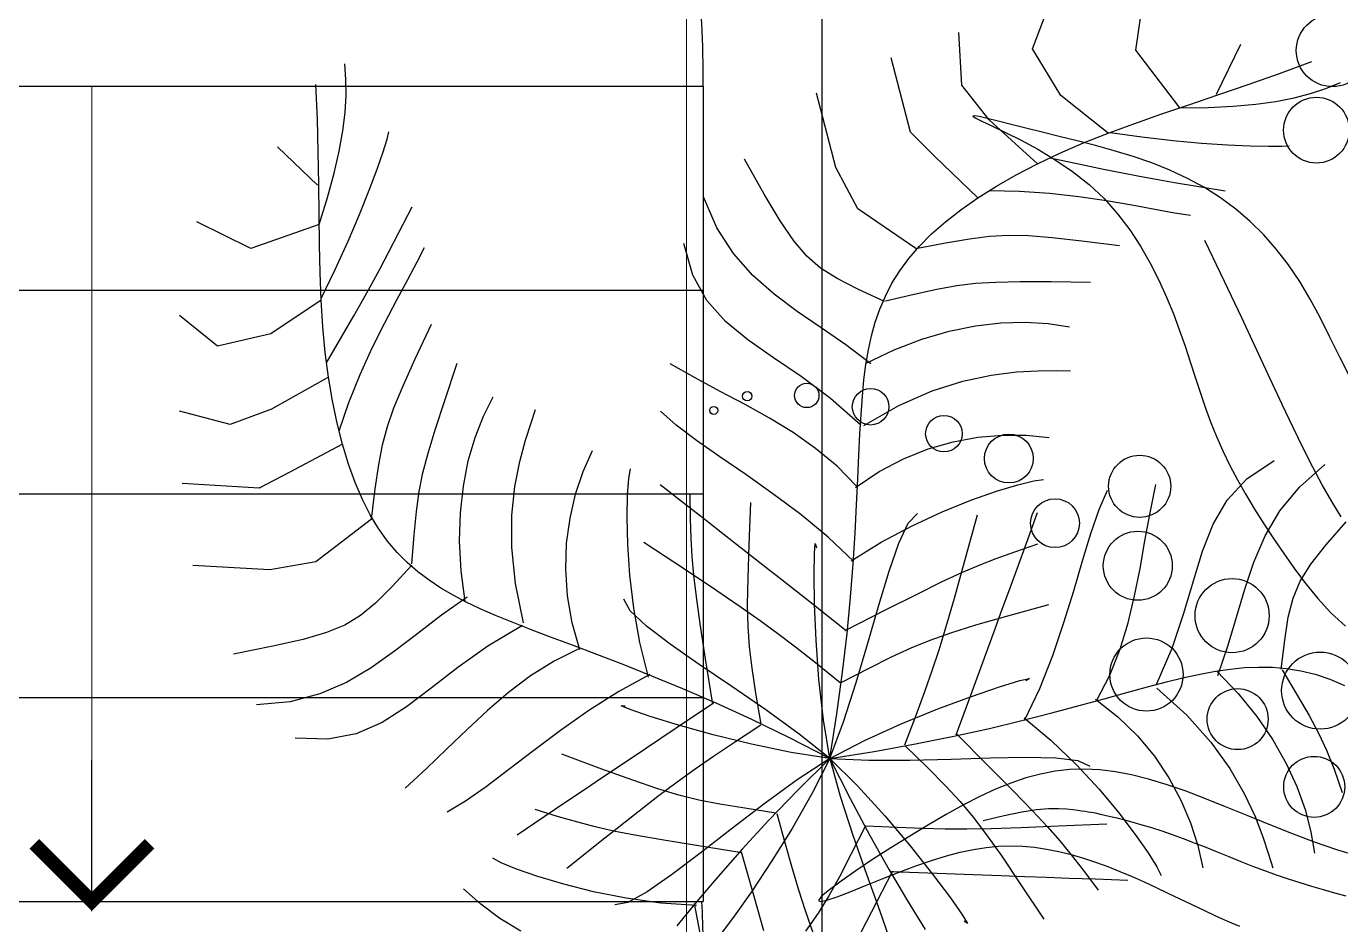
# Model space of a CAD drawing. Header units: millimetres. Extents: x -1030105 to 906887, y -616134 to 1220667.
# Drawn here: x -90161 to -88227, y 505395 to 506717 of the extents above; entities that cross this region are included whole.
import ezdxf
from ezdxf.enums import TextEntityAlignment as Align

# ---------------------------------------------------------------- set-up
doc = ezdxf.new("R2010")
doc.units = ezdxf.units.MM
doc.header["$MEASUREMENT"] = 0
for name, pattern in [('CENTER', [2, 1.25, -0.25, 0.25, -0.25]), ('DASH', [0.35, 0.25, -0.1]), ('HIDDEN', [9.525, 6.35, -3.175])]:
    doc.linetypes.add(name, pattern=pattern)
for name, color, linetype in [('A-Furniture', 143, 'Continuous'), ('A-Stair', 3, 'Continuous'), ('A-Tree', 98, 'Continuous')]:
    doc.layers.add(name, color=color, linetype=linetype)
doc.layers.add('A-Wall', color=6, linetype='Continuous', lineweight=9)
doc.styles.add('arial', font='arial.ttf', dxfattribs={"height": 1.25})
doc.styles.add('Arial_Bold', font='arialbd.ttf')
doc.dimstyles.new('DIM100', dxfattribs={"dimscale": 100, "dimtxt": 2, "dimasz": 0.8, "dimexe": 1, "dimexo": 1, "dimgap": 0.5, "dimtad": 1, "dimdec": 0, "dimtxsty": 'arial', "dimblk": 'USS', "dimcen": 1.2, "dimdle": 1, "dimclrd": 8, "dimclre": 8, "dimclrt": 256, "dimadec": 1, "dimazin": 2, "dimtfac": 1, "dimtdec": 0, "dimtix": 1, "dimtmove": 2, "dimatfit": 0, "dimldrblk": 'LEADER-ARROW', "dimfxl": 1, "dimlwd": 9, "dimlwe": 9, "dimarcsym": 0})

# ---------------------------------------------------------------- blocks, each defined once
blk = doc.blocks.new('FUR')
at = {"layer": 'A-Furniture', "color": 8, "linetype": 'DASH', "ltscale": 50}
blk.add_open_spline([(-42688, -19137), (-41285.1, -16590.7), (-40890, -13356), (-44692.5, -11594.7), (-47704.7, -12434), (-50055.2, -13846.7), (-51582.6, -14985.6), (-52347.2, -15312), (-52578.2, -15392.8)], degree=3, knots=[0, 0, 0, 0, 6281.430987, 9216.361979, 12501.805308, 15762.232572, 17490.630724, 18208.392501, 18208.392501, 18208.392501, 18208.392501], dxfattribs=at)
blk = doc.blocks.new('CAY8')
at = {"color": 0, "linetype": 'ByBlock'}
for p, q in [((-571.53, 468.72), (-562.77, 484.66)), ((-547.9, 478.76), (-544.18, 486.08)), ((-552.24, 471.48), (-547.9, 478.76)), ((-557.34, 464.08), (-552.24, 471.48)), ((-589.43, 438.98), (-596.9, 467.08)), ((-580.17, 453.55), (-571.53, 468.72)), ((-563.36, 456.44), (-557.34, 464.08)), ((-570.42, 448.43), (-563.36, 456.44)), ((-636.57, 428.62), (-653.56, 455.29)), ((-588.61, 439.06), (-580.17, 453.55)), ((-578.67, 439.91), (-570.42, 448.43)), ((-545.65, 440.69), (-542.85, 443.44)), ((-596.79, 425.17), (-588.61, 439.06)), ((-588.27, 430.76), (-578.67, 439.91)), ((-558.32, 429.97), (-550.89, 436.1)), ((-550.89, 436.1), (-545.65, 440.69)), ((-599.34, 420.83), (-636.57, 428.62)), ((-599.34, 420.83), (-588.27, 430.76)), ((-567.65, 422.63), (-558.32, 429.97)), ((-604.64, 411.79), (-596.79, 425.17)), ((-578.61, 414.36), (-567.65, 422.63)), ((-678.07, 393.78), (-686.88, 417.78)), ((-590.94, 405.48), (-578.61, 414.36)), ((-612.09, 398.83), (-604.64, 411.79)), ((-604.35, 396.3), (-590.94, 405.48)), ((-565.66, 395.62), (-552.83, 403.51)), ((-650.77, 384.91), (-678.07, 393.78)), ((-619.08, 386.22), (-612.09, 398.83)), ((-618.58, 387.12), (-604.35, 396.3)), ((-575.82, 389.41), (-565.66, 395.62)), ((-584.25, 384.33), (-575.82, 389.41)), ((-619.08, 386.22), (-650.77, 384.91)), ((-625.54, 373.86), (-619.08, 386.22)), ((-599.72, 375.35), (-591.9, 379.82)), ((-591.9, 379.82), (-584.25, 384.33)), ((-565.38, 377.42), (-558.25, 381.82)), ((-693.68, 355.05), (-712.89, 374.89)), ((-631.4, 361.69), (-625.54, 373.86)), ((-608.65, 370.35), (-599.72, 375.35)), ((-574.42, 372.1), (-565.38, 377.42)), ((-619.64, 364.29), (-608.65, 370.35)), ((-596.63, 358.8), (-584.97, 365.88)), ((-584.97, 365.88), (-574.42, 372.1)), ((-636.65, 349.74), (-631.4, 361.69)), ((-633.64, 356.6), (-619.64, 364.29)), ((-670.95, 350.68), (-693.68, 355.05)), ((-609.01, 350.91), (-596.63, 358.8)), ((-636.65, 349.74), (-670.95, 350.68)), ((-641.28, 338.06), (-636.65, 349.74)), ((-621.72, 342.22), (-609.01, 350.91)), ((-592.64, 334.37), (-576.03, 345.52)), ((-697.95, 318.68), (-731.26, 341.59)), ((-634.35, 332.78), (-621.72, 342.22)), ((-351.64, 306), (-340.15, 344.76)), ((-308.55, 301.69), (-297.06, 340.45)), ((-646.51, 322.62), (-634.35, 332.78)), ((-645.27, 326.71), (-641.28, 338.06)), ((-605.48, 325.54), (-592.64, 334.37)), ((-391.03, 313.6), (-390.43, 334.71)), ((-272.64, 308.87), (-259.72, 333.27)), ((-648.61, 315.72), (-645.27, 326.71)), ((-615.5, 318.17), (-605.48, 325.54)), ((-421.54, 311.33), (-419.15, 328.97)), ((-680.23, 317.46), (-697.95, 318.68)), ((-623.62, 311.45), (-615.5, 318.17)), ((-590.78, 307.61), (-574.94, 321)), ((-230.99, 306), (-210.88, 321.79)), ((-648.61, 315.72), (-680.23, 317.46)), ((-651.3, 305.16), (-648.61, 315.72)), ((-630.78, 304.52), (-623.62, 311.45)), ((-445.23, 296.57), (-440.7, 313.18)), ((-421.1, 295.19), (-421.54, 311.33)), ((-391.16, 297.27), (-391.03, 313.6)), ((-653.31, 295.07), (-651.3, 305.16)), ((-637.92, 296.57), (-630.78, 304.52)), ((-603.01, 297.09), (-590.78, 307.61)), ((-353.08, 281.6), (-351.64, 306)), ((-269.77, 285.9), (-272.64, 308.87)), ((-230.99, 277.29), (-230.99, 306)), ((-715.36, 279.03), (-748.67, 301.93)), ((-612.52, 288.53), (-603.01, 297.09)), ((-390.53, 284.53), (-391.16, 297.27)), ((-304.24, 284.47), (-308.55, 301.69)), ((-185.02, 277.29), (-164.91, 301.69)), ((-654.63, 285.5), (-653.31, 295.07)), ((-645.98, 286.75), (-637.92, 296.57)), ((-587.18, 282.69), (-577.61, 290.05)), ((-577.61, 290.05), (-567.95, 296.07)), ((-445.75, 281.34), (-445.23, 296.57)), ((-418.36, 280.16), (-421.1, 295.19)), ((-275.46, 291.78), (-276.22, 291.99)), ((-276.22, 291.99), (-275.57, 290.51)), ((-275.57, 290.51), (-273.44, 287.2)), ((-273.44, 290.06), (-275.46, 291.78)), ((-270.29, 287.04), (-273.44, 290.06)), ((-655.88, 274.22), (-645.98, 286.75)), ((-655.27, 276.49), (-654.63, 285.5)), ((-620.19, 281.01), (-612.52, 288.53)), ((-388.87, 274.17), (-390.53, 284.53)), ((-296.12, 253.86), (-304.24, 284.47)), ((-273.44, 287.2), (-270.09, 282.21)), ((-266.18, 282.92), (-270.29, 287.04)), ((-260.07, 253), (-269.77, 285.9)), ((-692.59, 270.12), (-715.36, 279.03)), ((-655.26, 267.99), (-655.27, 276.49)), ((-626.89, 273.62), (-620.19, 281.01)), ((-596.56, 274.03), (-587.18, 282.69)), ((-558.04, 274.14), (-552.38, 278.94)), ((-443.08, 266.85), (-445.75, 281.34)), ((-413.87, 265.87), (-418.36, 280.16)), ((-337.84, 247.95), (-353.08, 281.6)), ((-270.09, 282.21), (-265.84, 275.77)), ((-261.23, 277.9), (-266.18, 282.92)), ((-255.59, 272.19), (-261.23, 277.9)), ((-219.95, 247.56), (-230.99, 277.29)), ((-180.93, 239.47), (-185.02, 277.29)), ((-655.88, 274.22), (-692.59, 270.12)), ((-633.5, 265.45), (-626.89, 273.62)), ((-605.6, 264.08), (-596.56, 274.03)), ((-565.25, 267.87), (-558.04, 274.14)), ((-385.89, 265.01), (-388.87, 274.17)), ((-265.84, 275.77), (-261.02, 268.1)), ((-249.4, 265.97), (-255.59, 272.19)), ((-654.62, 259.95), (-655.26, 267.99)), ((-640.91, 255.59), (-633.5, 265.45)), ((-614.21, 252.85), (-605.6, 264.08)), ((-573.55, 259.87), (-565.25, 267.87)), ((-472.02, 249.74), (-479.48, 262.94)), ((-438.04, 252.48), (-443.08, 266.85)), ((-408.17, 251.93), (-413.87, 265.87)), ((-381.31, 255.85), (-385.89, 265.01)), ((-261.02, 268.1), (-255.94, 259.43)), ((-242.82, 259.41), (-249.4, 265.97)), ((-653.4, 252.3), (-654.62, 259.95)), ((-649.99, 243.12), (-640.91, 255.59)), ((-582.5, 249.94), (-573.55, 259.87)), ((-374.83, 245.49), (-381.31, 255.85)), ((-255.94, 259.43), (-250.94, 249.99)), ((-235.96, 252.57), (-242.82, 259.41)), ((-734.76, 243.92), (-754.65, 251.02)), ((-651.63, 244.98), (-653.4, 252.3)), ((-622.24, 240.38), (-614.21, 252.85)), ((-591.64, 237.84), (-582.5, 249.94)), ((-464.39, 236.88), (-472.02, 249.74)), ((-431.43, 237.58), (-438.04, 252.48)), ((-401.81, 237.97), (-408.17, 251.93)), ((-335.49, 248.07), (-326.73, 250.25)), ((-326.73, 250.25), (-317.22, 251.94)), ((-317.22, 251.94), (-307, 253.14)), ((-307, 253.14), (-296.12, 253.86)), ((-296.12, 253.86), (-284.64, 254.07)), ((-288.91, 253.99), (-275.49, 245.56)), ((-284.64, 254.07), (-272.61, 253.79)), ((-272.61, 253.79), (-260.07, 253)), ((-260.07, 253), (-247.08, 251.69)), ((-252.62, 252.25), (-240.98, 241.31)), ((-250.94, 249.99), (-246.34, 240)), ((-247.08, 251.69), (-233.7, 249.88)), ((-228.97, 245.44), (-235.96, 252.57)), ((-233.7, 249.88), (-219.95, 247.56)), ((-160.61, 235.66), (-136.19, 251.45)), ((-719.27, 238.75), (-734.76, 243.92)), ((-650.17, 242.56), (-664.97, 238.27)), ((-649.36, 237.93), (-651.63, 244.98)), ((-547.86, 238.09), (-537.98, 245.06)), ((-493.37, 233.62), (-496.72, 244.28)), ((-366.19, 232.74), (-374.83, 245.49)), ((-357.92, 238.81), (-351.02, 242.33)), ((-351.02, 242.33), (-343.57, 245.43)), ((-343.57, 245.43), (-335.49, 248.07)), ((-337.84, 247.95), (-322.86, 242.4)), ((-322.86, 242.4), (-311.03, 237.77)), ((-275.49, 245.56), (-262.61, 236.47)), ((-221.98, 238.02), (-228.97, 245.44)), ((-219.95, 247.56), (-205.79, 244.81)), ((-218.94, 247.36), (-205.81, 236.66)), ((-205.79, 244.81), (-191.17, 241.73)), ((-191.17, 241.73), (-176.02, 238.39)), ((-706.96, 235.41), (-719.27, 238.75)), ((-696.59, 233.79), (-706.96, 235.41)), ((-676.83, 235.32), (-686.96, 233.79)), ((-664.97, 238.27), (-676.83, 235.32)), ((-646.62, 231.1), (-649.36, 237.93)), ((-629.6, 226.66), (-622.24, 240.38)), ((-600.52, 223.34), (-591.64, 237.84)), ((-557.39, 229.96), (-547.86, 238.09)), ((-456.83, 224.18), (-464.39, 236.88)), ((-424.07, 221.54), (-431.43, 237.58)), ((-395.32, 223.6), (-401.81, 237.97)), ((-370.33, 230.53), (-364.33, 234.87)), ((-364.33, 234.87), (-357.92, 238.81)), ((-311.03, 237.77), (-301.26, 233.44)), ((-262.61, 236.47), (-250.42, 227.07)), ((-246.34, 240), (-242.46, 229.69)), ((-240.98, 241.31), (-231.81, 232.73)), ((-215.1, 230.33), (-221.98, 238.02)), ((-205.81, 236.66), (-192.93, 226.74)), ((-180.93, 239.47), (-168.07, 232.01)), ((-176.02, 238.39), (-160.28, 234.91)), ((-160.28, 234.91), (-143.89, 231.36)), ((-686.96, 233.79), (-696.59, 233.79)), ((-643.45, 224.42), (-646.62, 231.1)), ((-566.4, 220.71), (-557.39, 229.96)), ((-488.43, 221.32), (-493.37, 233.62)), ((-375.99, 225.81), (-370.33, 230.53)), ((-365.59, 232.73), (-350.93, 227.95)), ((-350.93, 227.95), (-339.26, 223.95)), ((-301.26, 233.44), (-292.46, 228.77)), ((-292.46, 228.77), (-283.56, 223.12)), ((-242.46, 229.69), (-239.57, 219.24)), ((-231.81, 232.73), (-224.3, 225.78)), ((-208.49, 222.37), (-215.1, 230.33)), ((-168.07, 232.01), (-156.4, 225.72)), ((-143.89, 231.36), (-126.79, 227.83)), ((-126.79, 227.83), (-108.92, 224.42)), ((-742.03, 214.2), (-758.06, 221.92)), ((-639.87, 217.81), (-643.45, 224.42)), ((-636.15, 211.74), (-629.6, 226.66)), ((-608.69, 206.22), (-600.52, 223.34)), ((-534.18, 215.52), (-529.13, 222.62)), ((-529.13, 222.62), (-525.8, 226.45)), ((-482.34, 207.59), (-488.43, 221.32)), ((-449.59, 211.47), (-456.83, 224.18)), ((-416.77, 203.72), (-424.07, 221.54)), ((-389.24, 208.43), (-395.32, 223.6)), ((-381.36, 220.73), (-375.99, 225.81)), ((-339.26, 223.95), (-329.45, 220.19)), ((-283.56, 223.12), (-273.46, 215.87)), ((-250.42, 227.07), (-239.08, 217.74)), ((-224.3, 225.78), (-217.63, 219.73)), ((-202.26, 214.15), (-208.49, 222.37)), ((-192.93, 226.74), (-180.68, 217.76)), ((-156.4, 225.72), (-145.75, 220.5)), ((-726.54, 209.63), (-742.03, 214.2)), ((-635.85, 211.17), (-639.87, 217.81)), ((-574.73, 210.37), (-566.4, 220.71)), ((-540.47, 205.58), (-534.18, 215.52)), ((-391.62, 209.41), (-386.54, 215.29)), ((-386.54, 215.29), (-381.36, 220.73)), ((-329.45, 220.19), (-320.35, 216.1)), ((-320.35, 216.1), (-310.83, 211.13)), ((-273.46, 215.87), (-261.09, 206.39)), ((-239.57, 219.24), (-237.62, 208.76)), ((-239.08, 217.74), (-228.75, 208.83)), ((-217.63, 219.73), (-210.98, 213.84)), ((-196.55, 205.68), (-202.26, 214.15)), ((-180.68, 217.76), (-169.43, 209.89)), ((-145.75, 220.5), (-135.94, 216.26)), ((-135.94, 216.26), (-126.82, 212.9)), ((-711.4, 207.6), (-726.54, 209.63)), ((-696.42, 207.45), (-711.4, 207.6)), ((-681.41, 208.56), (-696.42, 207.45)), ((-666.16, 210.3), (-681.41, 208.56)), ((-650.48, 212.03), (-666.16, 210.3)), ((-634.19, 213.12), (-650.48, 212.03)), ((-631.34, 204.34), (-635.85, 211.17)), ((-582.19, 198.96), (-574.73, 210.37)), ((-510.75, 195.28), (-516.83, 211.26)), ((-475.56, 192.61), (-482.34, 207.59)), ((-442.93, 198.57), (-449.59, 211.47)), ((-396.71, 203.02), (-391.62, 209.41)), ((-391.16, 209.87), (-374.94, 208.25)), ((-374.94, 208.25), (-359.63, 205.5)), ((-310.83, 211.13), (-299.75, 204.73)), ((-237.62, 208.76), (-236.5, 198.3)), ((-228.75, 208.83), (-219.58, 200.72)), ((-210.98, 213.84), (-203.55, 207.4)), ((-203.55, 207.4), (-194.5, 199.65)), ((-169.43, 209.89), (-159.56, 203.29)), ((-126.82, 212.9), (-118.21, 210.33)), ((-118.21, 210.33), (-109.94, 208.46)), ((-109.94, 208.46), (-101.83, 207.18)), ((-626.3, 197.21), (-631.34, 204.34)), ((-615.71, 186.24), (-608.69, 206.22)), ((-547.55, 193.22), (-540.47, 205.58)), ((-410.35, 183.49), (-416.77, 203.72)), ((-401.94, 196.02), (-396.71, 203.02)), ((-359.63, 205.5), (-345.28, 201.71)), ((-345.28, 201.71), (-331.95, 197)), ((-299.75, 204.73), (-285.96, 196.35)), ((-261.09, 206.39), (-245.35, 194.04)), ((-219.58, 200.72), (-211.72, 193.77)), ((-191.47, 196.95), (-196.55, 205.68)), ((-159.56, 203.29), (-151.44, 198.12)), ((-735.31, 187.11), (-749.7, 196.55)), ((-620.68, 189.63), (-626.3, 197.21)), ((-588.62, 186.54), (-582.19, 198.96)), ((-512.36, 187.84), (-505.94, 198.9)), ((-505.86, 182.43), (-510.75, 195.28)), ((-437.08, 185.3), (-442.93, 198.57)), ((-407.41, 188.32), (-401.94, 196.02)), ((-331.95, 197), (-319.69, 191.47)), ((-285.96, 196.35), (-268.33, 185.42)), ((-236.5, 198.3), (-236.12, 187.94)), ((-211.72, 193.77), (-205.33, 188.34)), ((-194.5, 199.65), (-183.03, 189.89)), ((-187.04, 187.97), (-191.47, 196.95)), ((-151.44, 198.12), (-145.45, 194.55)), ((-145.45, 194.55), (-141.97, 192.74)), ((-720.99, 181.91), (-735.31, 187.11)), ((-614.42, 181.47), (-620.68, 189.63)), ((-593.86, 173.12), (-588.62, 186.54)), ((-554.93, 178.85), (-547.55, 193.22)), ((-528.89, 166.65), (-539.81, 189.73)), ((-517.52, 178.71), (-512.36, 187.84)), ((-468.53, 176.58), (-475.56, 192.61)), ((-413.24, 179.85), (-407.41, 188.32)), ((-319.69, 191.47), (-308.55, 185.23)), ((-236.12, 187.94), (-236.37, 177.72)), ((-183.26, 178.74), (-187.04, 187.97)), ((-706.38, 179.97), (-720.99, 181.91)), ((-691.15, 180.32), (-706.38, 179.97)), ((-674.94, 182.01), (-691.15, 180.32)), ((-657.41, 184.05), (-674.94, 182.01)), ((-638.21, 185.48), (-657.41, 184.05)), ((-616.99, 185.33), (-638.21, 185.48)), ((-607.48, 172.6), (-614.42, 181.47)), ((-501.66, 171.37), (-505.86, 182.43)), ((-432.3, 171.5), (-437.08, 185.3)), ((-419.53, 170.52), (-413.24, 179.85)), ((-409.1, 182.55), (-387.93, 182.05)), ((-387.93, 182.05), (-369.12, 179.57)), ((-369.12, 179.57), (-352.59, 175.61)), ((-308.55, 185.23), (-298.6, 178.39)), ((-599.83, 162.89), (-607.48, 172.6)), ((-597.72, 158.75), (-593.86, 173.12)), ((-562.16, 162.91), (-554.93, 178.85)), ((-521.97, 170.32), (-517.52, 178.71)), ((-493.16, 160.01), (-480.82, 178.66)), ((-461.72, 159.69), (-468.53, 176.58)), ((-352.59, 175.61), (-338.25, 170.65)), ((-298.6, 178.39), (-289.88, 171.07)), ((-236.37, 177.72), (-237.13, 167.71)), ((-207.95, 149.37), (-205.62, 173.13)), ((-180.13, 169.26), (-183.26, 178.74)), ((-564.51, 162.63), (-564.23, 169.63)), ((-520.48, 148.74), (-528.89, 166.65)), ((-526.26, 161.5), (-521.97, 170.32)), ((-497.62, 160.72), (-501.66, 171.37)), ((-428.83, 157), (-432.3, 171.5)), ((-426.4, 160.23), (-419.53, 170.52)), ((-338.25, 170.65), (-326.04, 165.21)), ((-237.13, 167.71), (-238.31, 157.98)), ((-177.65, 159.53), (-180.13, 169.26)), ((-641.39, 159.02), (-655.72, 156.66)), ((-626.97, 160.48), (-641.39, 159.02)), ((-612.37, 160.76), (-626.97, 160.48)), ((-597.5, 159.58), (-612.37, 160.76)), ((-591.41, 152.2), (-599.83, 162.89)), ((-568.77, 145.81), (-562.16, 162.91)), ((-561.39, 151.48), (-564.51, 162.63)), ((-530.94, 151.07), (-526.26, 161.5)), ((-502.66, 145.44), (-493.16, 160.01)), ((-493.23, 149.13), (-497.62, 160.72)), ((-455.57, 142.13), (-461.72, 159.69)), ((-433.96, 148.92), (-426.4, 160.23)), ((-326.04, 165.21), (-315.87, 159.79)), ((-315.87, 159.79), (-307.68, 154.87)), ((-175.83, 149.55), (-177.65, 159.53)), ((-670.05, 153.71), (-684.47, 150.44)), ((-655.72, 156.66), (-670.05, 153.71)), ((-582.27, 140.45), (-591.41, 152.2)), ((-429.69, 156.95), (-414.82, 157.72)), ((-414.82, 157.72), (-400.44, 156.89)), ((-400.44, 156.89), (-386.64, 154.61)), ((-386.64, 154.61), (-373.49, 151.03)), ((-307.68, 154.87), (-301.37, 150.97)), ((-238.31, 157.98), (-239.79, 148.59)), ((-699.05, 147.16), (-713.91, 144.14)), ((-684.47, 150.44), (-699.05, 147.16)), ((-574.28, 127.96), (-568.77, 145.81)), ((-555.64, 136.98), (-561.39, 151.48)), ((-536.56, 137.86), (-530.94, 151.07)), ((-513.99, 134.64), (-520.48, 148.74)), ((-509.97, 133.73), (-502.66, 145.44)), ((-487.98, 135.23), (-493.23, 149.13)), ((-442.32, 136.6), (-433.96, 148.92)), ((-373.49, 151.03), (-361.08, 146.31)), ((-361.08, 146.31), (-349.5, 140.6)), ((-239.79, 148.59), (-241.49, 139.57)), ((-210.11, 128.31), (-207.95, 149.37)), ((-174.65, 139.32), (-175.83, 149.55)), ((-572.45, 127.52), (-582.27, 140.45)), ((-472.05, 129.07), (-466.16, 138.46)), ((-466.16, 138.46), (-463.08, 142.62)), ((-463.08, 142.62), (-463.64, 140.44)), ((-450.53, 124.11), (-455.57, 142.13)), ((-349.5, 140.6), (-338.82, 134.05)), ((-241.49, 139.57), (-243.31, 130.89)), ((-174.12, 128.84), (-174.65, 139.32)), ((-548.05, 119.93), (-555.64, 136.98)), ((-543.66, 120.67), (-536.56, 137.86)), ((-515.73, 123.7), (-509.97, 133.73)), ((-508.83, 122.97), (-513.99, 134.64)), ((-481.34, 117.67), (-487.98, 135.23)), ((-451.57, 123.27), (-442.32, 136.6)), ((-338.82, 134.05), (-329.14, 126.81)), ((-662.15, 124.32), (-677.09, 122.77)), ((-645.81, 126.14), (-662.15, 124.32)), ((-628.39, 127.87), (-645.81, 126.14)), ((-610.22, 129.13), (-628.39, 127.87)), ((-591.63, 129.56), (-610.22, 129.13)), ((-572.93, 128.77), (-591.63, 129.56)), ((-562.01, 113.35), (-572.45, 127.52)), ((-479.93, 115.54), (-472.05, 129.07)), ((-451.72, 125.14), (-433.05, 125.42)), ((-433.05, 125.42), (-414.74, 124.42)), ((-425.37, 120.15), (-415.73, 126.57)), ((-415.73, 126.57), (-408.98, 128.46)), ((-414.74, 124.42), (-397.34, 122.47)), ((-243.31, 130.89), (-245.22, 122.47)), ((-212.09, 109.65), (-210.11, 128.31)), ((-174.22, 118.11), (-174.12, 128.84)), ((-690.31, 121.87), (-701.49, 121.98)), ((-677.09, 122.77), (-690.31, 121.87)), ((-591.41, 118.34), (-594.41, 122.55)), ((-594.41, 122.55), (-592.51, 121.36)), ((-584.29, 109.84), (-591.41, 118.34)), ((-552.8, 98.34), (-543.66, 120.67)), ((-539.41, 101.13), (-548.05, 119.93)), ((-520.61, 114.13), (-515.73, 123.7)), ((-504.41, 112.37), (-508.83, 122.97)), ((-472.8, 95.08), (-481.34, 117.67)), ((-461.83, 108.96), (-451.57, 123.27)), ((-437.38, 110.21), (-425.37, 120.15)), ((-397.34, 122.47), (-381.4, 119.88)), ((-381.4, 119.88), (-367.46, 116.98)), ((-245.22, 122.47), (-247.14, 114.24)), ((-174.79, 107.07), (-174.22, 118.11)), ((-620.25, 99.32), (-634.17, 116.82)), ((-550.99, 97.82), (-562.01, 113.35)), ((-525.26, 103.83), (-520.61, 114.13)), ((-500.14, 101.5), (-504.41, 112.37)), ((-488.98, 98.99), (-479.93, 115.54)), ((-400.9, 93.94), (-382.33, 111.45)), ((-367.46, 116.98), (-356.06, 114.06)), ((-356.06, 114.06), (-347.75, 111.45)), ((-347.75, 111.45), (-343.07, 109.47)), ((-247.14, 114.24), (-249, 106.14)), ((-573.87, 98.17), (-584.29, 109.84)), ((-530.32, 91.6), (-525.26, 103.83)), ((-473.19, 93.68), (-461.83, 108.96)), ((-451.25, 97.72), (-437.38, 110.21)), ((-249, 106.14), (-250.76, 98.09)), ((-213.87, 93.1), (-212.09, 109.65)), ((-175.66, 95.68), (-174.79, 107.07)), ((-652.65, 89.67), (-661.18, 99.19)), ((-609.32, 85.79), (-620.25, 99.32)), ((-576.33, 97.48), (-595.08, 96.6)), ((-552.2, 98.62), (-576.33, 97.48)), ((-560.92, 84.44), (-573.87, 98.17)), ((-539.44, 80.85), (-550.99, 97.82)), ((-530.48, 81.38), (-539.41, 101.13)), ((-495.45, 88.97), (-500.14, 101.5)), ((-498.38, 80.51), (-488.98, 98.99)), ((-466.46, 83.68), (-451.25, 97.72)), ((-250.76, 98.09), (-252.33, 90.03)), ((-659.22, 93.5), (-676.3, 92.65)), ((-645.5, 94.17), (-659.22, 93.5)), ((-633.68, 94.75), (-645.5, 94.17)), ((-622.3, 95.3), (-633.68, 94.75)), ((-609.92, 95.89), (-622.3, 95.3)), ((-595.08, 96.6), (-609.92, 95.89)), ((-536.44, 76.24), (-530.32, 91.6)), ((-485.76, 77.45), (-473.19, 93.68)), ((-473.25, 95.56), (-449.19, 93.77)), ((-449.19, 93.77), (-430.65, 92.32)), ((-430.65, 92.32), (-416.35, 91.07)), ((-416.35, 91.07), (-404.99, 89.84)), ((-415.33, 80.4), (-400.9, 93.94)), ((-404.99, 89.84), (-395.27, 88.48)), ((-368.07, 85.52), (-354.75, 96.24)), ((-252.33, 90.03), (-253.68, 81.89)), ((-215.43, 78.34), (-213.87, 93.1)), ((-176.66, 83.89), (-175.66, 95.68)), ((-711.41, 71.43), (-714.98, 82.98)), ((-690.9, 84.46), (-693.52, 88.82)), ((-685.71, 77.47), (-690.9, 84.46)), ((-645.56, 81.94), (-652.65, 89.67)), ((-600.45, 75.22), (-609.32, 85.79)), ((-546.25, 69.8), (-560.92, 84.44)), ((-489.74, 73.42), (-495.45, 88.97)), ((-482.49, 69.09), (-466.46, 83.68)), ((-395.27, 88.48), (-385.92, 86.84)), ((-385.92, 86.84), (-375.64, 84.76)), ((-378.77, 76.91), (-368.07, 85.52)), ((-375.64, 84.76), (-363.14, 82.07)), ((-326.24, 80.84), (-317.13, 87.32)), ((-177.61, 71.66), (-176.66, 83.89)), ((-678.2, 68.41), (-685.71, 77.47)), ((-638.95, 75.11), (-645.56, 81.94)), ((-527.4, 62.34), (-539.44, 80.85)), ((-522.07, 61.47), (-530.48, 81.38)), ((-507.31, 61.22), (-498.38, 80.51)), ((-499.64, 60.28), (-485.76, 77.45)), ((-426.74, 69.87), (-415.33, 80.4)), ((-388, 69.49), (-378.77, 76.91)), ((-336.4, 72.34), (-326.24, 80.84)), ((-304.3, 65.52), (-294.06, 76.69)), ((-253.68, 81.89), (-254.73, 73.61)), ((-216.77, 65.09), (-215.43, 78.34)), ((-706.62, 59.85), (-711.41, 71.43)), ((-631.89, 68.31), (-638.95, 75.11)), ((-617.97, 69.86), (-637.61, 67.39)), ((-602.55, 71.68), (-617.97, 69.86)), ((-589.86, 72.98), (-602.55, 71.68)), ((-592.68, 66.64), (-600.45, 75.22)), ((-578.42, 73.91), (-589.86, 72.98)), ((-566.75, 74.6), (-578.42, 73.91)), ((-553.39, 75.19), (-566.75, 74.6)), ((-536.84, 75.82), (-553.39, 75.19)), ((-530.66, 55.35), (-546.25, 69.8)), ((-498.82, 54.94), (-482.49, 69.09)), ((-489.22, 73.18), (-472.71, 72.1)), ((-472.71, 72.1), (-459.52, 71.06)), ((-459.52, 71.06), (-448.29, 69.83)), ((-448.29, 69.83), (-437.69, 68.14)), ((-436.25, 61.35), (-426.74, 69.87)), ((-396.88, 62.36), (-388, 69.49)), ((-347.58, 62.31), (-336.4, 72.34)), ((-254.73, 73.61), (-255.5, 65.18)), ((-668.63, 57.86), (-678.2, 68.41)), ((-637.61, 67.39), (-662.93, 64.14)), ((-623.42, 60.63), (-631.89, 68.31)), ((-585.09, 59.04), (-592.68, 66.64)), ((-514.94, 42.21), (-527.4, 62.34)), ((-437.69, 68.14), (-426.36, 65.76)), ((-426.36, 65.76), (-412.97, 62.43)), ((-412.97, 62.43), (-396.17, 57.9)), ((-406.54, 54.61), (-396.88, 62.36)), ((-359.73, 51.23), (-347.58, 62.31)), ((-314.17, 54.29), (-304.3, 65.52)), ((-255.5, 65.18), (-256.01, 56.58)), ((-217.87, 53.03), (-216.77, 65.09)), ((-700.61, 48.42), (-706.62, 59.85)), ((-657.25, 46.4), (-668.63, 57.86)), ((-612.59, 51.21), (-623.42, 60.63)), ((-576.74, 51.44), (-585.09, 59.04)), ((-514.94, 42.21), (-530.66, 55.35)), ((-514.94, 42.21), (-522.07, 61.47)), ((-514.94, 42.21), (-507.31, 61.22)), ((-514.94, 42.21), (-499.64, 60.28)), ((-444.95, 53.87), (-436.25, 61.35)), ((-396.17, 57.9), (-374.63, 51.93)), ((-256.01, 56.58), (-256.28, 47.81)), ((-251.48, 54.51), (-234.29, 55.34)), ((-598.44, 39.14), (-612.59, 51.21)), ((-566.67, 42.85), (-576.74, 51.44)), ((-514.94, 42.21), (-498.82, 54.94)), ((-453.98, 46.46), (-444.95, 53.87)), ((-418.14, 45.31), (-406.54, 54.61)), ((-372.81, 39.59), (-359.73, 51.23)), ((-323.92, 43.18), (-314.17, 54.29)), ((-279.09, 43.29), (-266.13, 50.3)), ((-266.13, 50.3), (-251.48, 54.51)), ((-218.7, 41.88), (-217.87, 53.03)), ((-644.32, 34.6), (-657.25, 46.4)), ((-553.96, 32.28), (-566.67, 42.85)), ((-514.94, 42.21), (-537.94, 36.58)), ((-514.94, 42.21), (-535.46, 41.39)), ((-514.94, 42.21), (-532.29, 31.32)), ((-514.94, 42.21), (-520.5, 22.44)), ((-514.94, 42.21), (-516.69, 18.59)), ((-514.94, 42.21), (-509.94, 22.34)), ((-514.94, 42.21), (-497.85, 30.81)), ((-514.94, 42.21), (-494.5, 40.82)), ((-514.94, 42.21), (-493.02, 33.25)), ((-464.45, 38.12), (-453.98, 46.46)), ((-432.79, 33.57), (-418.14, 45.31)), ((-333.77, 32.36), (-323.92, 43.18)), ((-291.2, 34.05), (-279.09, 43.29)), ((-256.28, 47.81), (-256.32, 38.87)), ((-219.26, 31.36), (-218.7, 41.88)), ((-644.79, 32.27), (-651.36, 34.71)), ((-630.1, 23.03), (-644.32, 34.6)), ((-599.09, 34.74), (-617.65, 32.79)), ((-578.54, 37.15), (-599.09, 34.74)), ((-580.03, 23.55), (-598.44, 39.14)), ((-557, 39.53), (-578.54, 37.15)), ((-537.94, 36.58), (-559.26, 30.85)), ((-535.46, 41.39), (-557, 39.53)), ((-494.5, 40.82), (-473.39, 38.29)), ((-477.47, 27.89), (-464.45, 38.12)), ((-473.39, 38.29), (-452.92, 35.07)), ((-452.92, 35.07), (-434.38, 31.57)), ((-386.77, 27.89), (-372.81, 39.59)), ((-256.32, 38.87), (-256.15, 29.75)), ((-245.34, 31.13), (-230.13, 36.54)), ((-230.13, 36.54), (-212.62, 39.72)), ((-633.22, 31.8), (-644.79, 32.27)), ((-617.65, 32.79), (-633.22, 31.8)), ((-559.26, 30.85), (-578.97, 25.11)), ((-553.67, 31.77), (-558.19, 15.84)), ((-532.29, 31.32), (-550.86, 20.95)), ((-497.85, 30.81), (-479.34, 19.65)), ((-493.02, 33.25), (-472.41, 25.35)), ((-451.64, 18.47), (-432.79, 33.57)), ((-434.38, 31.57), (-419.08, 28.26)), ((-419.08, 28.26), (-408.33, 25.56)), ((-401.56, 16.62), (-386.77, 27.89)), ((-343.98, 22.04), (-333.77, 32.36)), ((-303.32, 23.16), (-291.2, 34.05)), ((-258.79, 23.89), (-245.34, 31.13)), ((-256.15, 29.75), (-255.8, 20.44)), ((-219.51, 21.36), (-219.26, 31.36)), ((-614.84, 12.27), (-630.1, 23.03)), ((-578.97, 25.11), (-597.14, 19.43)), ((-580.11, 24.21), (-586.48, 0.91)), ((-550.86, 20.95), (-569.32, 11.53)), ((-520.5, 22.44), (-525.39, 1.38)), ((-509.94, 22.34), (-505.82, 1.48)), ((-477.54, 27.31), (-473.47, 11.29)), ((-472.41, 25.35), (-453.09, 18.41)), ((-408.33, 25.56), (-403.42, 23.92)), ((-403.42, 23.92), (-405.67, 23.77)), ((-354.79, 12.38), (-343.98, 22.04)), ((-316.31, 11.2), (-303.32, 23.16)), ((-270.99, 15.2), (-258.79, 23.89)), ((-219.41, 11.78), (-219.51, 21.36)), ((-613.85, 13.88), (-629.18, 8.53)), ((-615.19, 13.81), (-621.71, -3.73)), ((-597.14, 19.43), (-613.85, 13.88)), ((-558.19, 15.84), (-561.76, 2.94)), ((-516.69, 18.59), (-517.83, -3.45)), ((-479.34, 19.65), (-460.51, 8.92)), ((-453.09, 18.41), (-435.05, 12.32)), ((-451.32, 19.05), (-445.59, -4.39)), ((-417.14, 6.26), (-401.56, 16.62)), ((-282.49, 5.48), (-270.99, 15.2)), ((-255.8, 20.44), (-255.28, 10.93)), ((-569.32, 11.53), (-586.37, 3.46)), ((-473.47, 11.29), (-470.37, -1.58)), ((-460.51, 8.92), (-442.47, -1.21)), ((-435.05, 12.32), (-418.27, 6.99)), ((-418.27, 6.99), (-402.73, 2.31)), ((-416.53, 7.71), (-410.5, -9.96)), ((-366.43, 3.56), (-354.79, 12.38)), ((-331, -1.25), (-316.31, 11.2)), ((-255.28, 10.93), (-254.58, 1.24)), ((-234.11, 3.3), (-218.54, 8.22)), ((-586.37, 3.46), (-600.69, -2.85)), ((-586.48, 0.91), (-591.43, -17.2)), ((-561.76, 2.94), (-564.71, -8.36)), ((-517.55, 2.03), (-531.54, -6.79)), ((-525.39, 1.38), (-529.78, -19.84)), ((-516.98, 2.14), (-503.23, -7.07)), ((-505.82, 1.48), (-502.57, -18.99)), ((-402.73, 2.31), (-388.42, -1.83)), ((-379.16, -4.22), (-366.43, 3.56)), ((-293.8, -4.89), (-282.49, 5.48)), ((-254.58, 1.24), (-253.58, -8.6)), ((-246.04, -1.23), (-234.11, 3.3)), ((-600.69, -2.85), (-610.98, -6.99)), ((-531.54, -6.79), (-542.82, -13.71)), ((-517.83, -3.45), (-518.46, -23.97)), ((-470.37, -1.58), (-468.08, -12.64)), ((-445.59, -4.39), (-441.23, -22.47)), ((-442.47, -1.21), (-426.3, -10.54)), ((-388.42, -1.83), (-375.33, -5.53)), ((-379.47, -3.41), (-374.15, -17.32)), ((-375.33, -5.53), (-363.43, -8.89)), ((-348.26, -13.6), (-331, -1.25)), ((-305.47, -15.51), (-293.8, -4.89)), ((-263.17, -11.67), (-255.37, -6.01)), ((-255.37, -6.01), (-246.04, -1.23)), ((-564.71, -8.36), (-567.36, -19.53)), ((-542.82, -13.71), (-552.63, -19.31)), ((-503.23, -7.07), (-492.06, -14.45)), ((-468.08, -12.64), (-466.4, -23.25)), ((-426.3, -10.54), (-413.13, -18.89)), ((-410.5, -9.96), (-405.79, -27.68)), ((-363.43, -8.89), (-352.61, -11.98)), ((-352.61, -11.98), (-342.75, -14.91)), ((-270.47, -18.87), (-263.17, -11.67)), ((-253.58, -8.6), (-252.12, -18.53)), ((-567.36, -19.53), (-570.04, -32.01)), ((-552.63, -19.31), (-562.2, -24.18)), ((-556.02, -17.59), (-558.57, -18.55)), ((-558.57, -18.55), (-558.03, -19.59)), ((-558.03, -19.59), (-554.73, -20.73)), ((-550.72, -16.75), (-556.02, -17.59)), ((-543.14, -16.01), (-550.72, -16.75)), ((-533.8, -15.41), (-543.14, -16.01)), ((-529.78, -19.84), (-533.84, -40.13)), ((-523.18, -14.94), (-533.8, -15.41)), ((-511.78, -14.61), (-523.18, -14.94)), ((-500.08, -14.44), (-511.78, -14.61)), ((-502.57, -18.99), (-500.16, -37.7)), ((-488.6, -14.45), (-500.08, -14.44)), ((-492.06, -14.45), (-482.22, -20.75)), ((-477.73, -14.63), (-488.6, -14.45)), ((-467.51, -15.04), (-477.73, -14.63)), ((-457.89, -15.72), (-467.51, -15.04)), ((-448.83, -16.71), (-457.89, -15.72)), ((-440.27, -18.07), (-448.83, -16.71)), ((-432.16, -19.83), (-440.27, -18.07)), ((-424.47, -22.05), (-432.16, -19.83)), ((-413.13, -18.89), (-404.05, -26.08)), ((-374.15, -17.32), (-370.5, -31.25)), ((-348.76, -15.08), (-342.69, -35.37)), ((-342.75, -14.91), (-333.74, -17.73)), ((-333.74, -17.73), (-325.47, -20.54)), ((-325.47, -20.54), (-317.81, -23.41)), ((-318.01, -25.97), (-305.47, -15.51)), ((-278.32, -28.22), (-270.47, -18.87)), ((-252.12, -18.53), (-250.07, -28.48)), ((-562.2, -24.18), (-572.76, -28.91)), ((-554.73, -20.73), (-549.19, -21.97)), ((-549.19, -21.97), (-541.91, -23.3)), ((-541.91, -23.3), (-533.38, -24.72)), ((-517.31, -25.46), (-537.83, -38.15)), ((-533.38, -24.72), (-524.12, -26.24)), ((-524.12, -26.24), (-514.62, -27.85)), ((-518.46, -23.97), (-518.68, -43.01)), ((-517.96, -25.33), (-497.77, -38.59)), ((-482.22, -20.75), (-472.42, -26.72)), ((-472.42, -26.72), (-461.38, -33.13)), ((-466.4, -23.25), (-465.17, -34.76)), ((-441.23, -22.47), (-438.01, -36.46)), ((-417.12, -24.76), (-424.47, -22.05)), ((-410.09, -28.02), (-417.12, -24.76)), ((-404.05, -26.08), (-400.17, -31.91)), ((-317.81, -23.41), (-310.65, -26.43)), ((-317.24, -23.7), (-313.76, -39.62)), ((-310.65, -26.43), (-303.88, -29.67)), ((-514.62, -27.85), (-505.4, -29.56)), ((-505.4, -29.56), (-496.85, -31.37)), ((-496.85, -31.37), (-489, -33.31)), ((-489, -33.31), (-481.77, -35.41)), ((-452.12, -30.96), (-462.91, -27.65)), ((-461.38, -33.13), (-447.84, -40.72)), ((-443.23, -34.14), (-452.12, -30.96)), ((-436.02, -37.15), (-443.23, -34.14)), ((-403.29, -31.86), (-410.09, -28.02)), ((-405.79, -27.68), (-402.27, -44.83)), ((-396.68, -36.3), (-403.29, -31.86)), ((-370.5, -31.25), (-368.4, -45.08)), ((-303.88, -29.67), (-297.38, -33.21)), ((-297.38, -33.21), (-291.15, -37.13)), ((-287.77, -40.39), (-278.32, -28.22)), ((-250.07, -28.48), (-247.27, -38.42)), ((-537.83, -38.15), (-553.67, -47.88)), ((-533.84, -40.13), (-537.72, -58.39)), ((-500.16, -37.7), (-498.59, -53.27)), ((-497.77, -38.59), (-482.07, -48.9)), ((-481.77, -35.41), (-475.08, -37.7)), ((-475.08, -37.7), (-468.85, -40.23)), ((-468.85, -40.23), (-463.02, -43.02)), ((-465.17, -34.76), (-464.2, -48.52)), ((-447.84, -40.72), (-430.5, -50.27)), ((-438.01, -36.46), (-435.66, -47.65)), ((-430.27, -39.96), (-436.02, -37.15)), ((-425.76, -42.55), (-430.27, -39.96)), ((-390.18, -41.4), (-396.68, -36.3)), ((-383.73, -47.17), (-390.18, -41.4)), ((-342.69, -35.37), (-339.24, -54.03)), ((-313.76, -39.62), (-311.65, -55.04)), ((-291.15, -37.13), (-285.17, -41.49)), ((-287.59, -40.95), (-287.61, -56.38)), ((-518.68, -43.01), (-518.56, -60.62)), ((-463.02, -43.02), (-457.49, -46.11)), ((-457.49, -46.11), (-452.19, -49.54)), ((-435.66, -47.65), (-433.95, -57.3)), ((-422.29, -44.87), (-425.76, -42.55)), ((-419.63, -46.91), (-422.29, -44.87)), ((-417.57, -48.62), (-419.63, -46.91)), ((-402.27, -44.83), (-399.8, -60.79)), ((-377.28, -53.65), (-383.73, -47.17)), ((-368.4, -45.08), (-367.73, -58.69)), ((-285.17, -41.49), (-279.44, -46.37)), ((-279.44, -46.37), (-273.96, -51.85)), ((-498.59, -53.27), (-497.83, -64.33)), ((-482.07, -48.9), (-469.65, -57.05)), ((-464.2, -48.52), (-463.31, -65.9)), ((-452.19, -49.54), (-447.06, -53.32)), ((-447.06, -53.32), (-442.09, -57.43)), ((-430.5, -50.27), (-408.11, -62.52)), ((-415.92, -50.01), (-417.57, -48.62)), ((-414.56, -51.14), (-415.92, -50.01)), ((-413.38, -52.12), (-414.56, -51.14)), ((-412.28, -53.04), (-413.38, -52.12)), ((-411.17, -54.01), (-412.28, -53.04)), ((-409.93, -55.12), (-411.17, -54.01)), ((-408.48, -56.48), (-409.93, -55.12)), ((-370.74, -60.88), (-377.28, -53.65)), ((-339.24, -54.03), (-337.9, -70.98)), ((-311.65, -55.04), (-310.82, -69.86)), ((-273.96, -51.85), (-268.71, -57.98)), ((-469.65, -57.05), (-459.29, -63.85)), ((-442.09, -57.43), (-437.25, -61.85)), ((-437.25, -61.85), (-432.56, -66.54)), ((-433.95, -57.3), (-432.62, -66.7)), ((-406.71, -58.17), (-408.48, -56.48)), ((-404.54, -60.28), (-406.71, -58.17)), ((-402, -62.8), (-404.54, -60.28)), ((-399.8, -60.79), (-398.26, -74.95)), ((-364.06, -68.89), (-370.74, -60.88)), ((-367.73, -58.69), (-368.39, -71.95)), ((-287.61, -56.38), (-287.81, -68.71)), ((-268.71, -57.98), (-263.7, -64.84)), ((-497.87, -69.5), (-498.71, -67.41)), ((-497.83, -64.33), (-497.87, -69.5)), ((-463.31, -65.9), (-462.34, -88.23)), ((-459.29, -63.85), (-449.77, -70.09)), ((-432.62, -66.7), (-431.43, -77.13)), ((-432.56, -66.54), (-428.01, -71.48)), ((-399.13, -65.72), (-402, -62.8)), ((-395.98, -69), (-399.13, -65.72)), ((-392.61, -72.63), (-395.98, -69)), ((-357.19, -77.67), (-364.06, -68.89)), ((-287.81, -68.71), (-288.35, -79.21)), ((-449.77, -70.09), (-439.86, -76.57)), ((-428.01, -71.48), (-423.6, -76.62)), ((-398.26, -74.95), (-397.51, -86.69)), ((-389.06, -76.57), (-392.61, -72.63)), ((-368.39, -71.95), (-370.24, -84.73)), ((-337.9, -70.98), (-338.18, -86.14)), ((-310.82, -69.86), (-311.18, -84)), ((-439.86, -76.57), (-428.36, -84.09)), ((-431.43, -77.13), (-430.12, -89.85)), ((-423.6, -76.62), (-419.31, -81.95)), ((-419.31, -81.95), (-415.16, -87.42)), ((-385.37, -80.81), (-389.06, -76.57)), ((-381.61, -85.31), (-385.37, -80.81)), ((-350.12, -87.07), (-357.19, -77.67)), ((-288.35, -79.21), (-289.43, -89.12)), ((-428.36, -84.09), (-414.05, -93.45)), ((-415.16, -87.42), (-411.12, -93.01)), ((-397.51, -86.69), (-397.42, -95.4)), ((-377.79, -90.06), (-381.61, -85.31)), ((-370.24, -84.73), (-373.17, -96.91)), ((-342.85, -96.9), (-350.12, -87.07)), ((-338.18, -86.14), (-339.58, -99.44)), ((-311.18, -84), (-312.65, -97.37)), ((-289.43, -89.12), (-291.21, -99.71)), ((-411.12, -93.01), (-407.18, -98.69)), ((-397.42, -95.4), (-397.87, -100.46)), ((-373.95, -95.01), (-377.79, -90.06)), ((-370.06, -100.12), (-373.95, -95.01)), ((-407.18, -98.69), (-403.31, -104.44)), ((-373.17, -96.91), (-377.07, -108.35)), ((-366.13, -105.34), (-370.06, -100.12)), ((-335.38, -106.97), (-342.85, -96.9)), ((-339.58, -99.44), (-341.6, -110.78)), ((-312.65, -97.37), (-315.14, -109.88)), ((-291.21, -99.71), (-293.87, -112.23)), ((-403.31, -104.44), (-399.5, -110.23)), ((-399.5, -110.23), (-395.71, -116.04)), ((-362.15, -110.64), (-366.13, -105.34)), ((-327.71, -117.08), (-335.38, -106.97)), ((-315.14, -109.88), (-318.57, -121.46)), ((-395.71, -116.04), (-391.92, -121.85)), ((-358.13, -115.96), (-362.15, -110.64)), ((-354.06, -121.26), (-358.13, -115.96)), ((-341.6, -110.78), (-343.74, -120.09)), ((-319.86, -127.05), (-327.71, -117.08)), ((-391.92, -121.85), (-388.11, -127.62)), ((-349.95, -126.5), (-354.06, -121.26)), ((-343.74, -120.09), (-345.5, -127.3)), ((-318.57, -121.46), (-322.84, -132.02)), ((-388.11, -127.62), (-384.26, -133.33)), ((-345.78, -131.64), (-349.95, -126.5)), ((-311.81, -136.68), (-319.86, -127.05)), ((-384.26, -133.33), (-380.33, -138.97)), ((-341.57, -136.67), (-345.78, -131.64)), ((-337.32, -141.58), (-341.57, -136.67)), ((-303.58, -145.78), (-311.81, -136.68)), ((-380.33, -138.97), (-376.35, -144.5)), ((-333.06, -146.37), (-337.32, -141.58)), ((-328.79, -151.02), (-333.06, -146.37)), ((-324.52, -155.54), (-328.79, -151.02)), ((-320.27, -159.91), (-324.52, -155.54))]:
    blk.add_line(p, q, dxfattribs=at)
for centre, radius in [((-96.75, 223.79), 18.95), ((-472.52, 230.08), 2.13), ((-453.64, 227.38), 2.43), ((-426.66, 211.54), 6.4), ((-125.54, 192.34), 17.25), ((-401.03, 189.14), 9.6), ((-375.4, 157.12), 9.6), ((-352.98, 128.31), 12.81), ((-349.78, 86.69), 12.81), ((-301.73, 80.29), 16.32), ((-324.15, 45.08), 18.12), ((-295.32, -2.94), 19.47), ((-349.78, -6.14), 19.21), ((-320.95, -50.96), 16.01), ((-276.1, -60.56), 20.25), ((-304.93, -102.18), 16.01)]:
    blk.add_circle(centre, radius, dxfattribs=at)
blk = doc.blocks.new('CÂY')
at = {"layer": 'A-Tree', "color": 8, "ltscale": 10, "xscale": 2.803183510899544, "yscale": 2.803183510899544, "zscale": 2.803183510899544, "rotation": 31.14823041759436}
blk.add_blockref('CAY8', (1511.3, -2826.7), dxfattribs=at)
blk = doc.blocks.new('BỐ TRÍ LAY OUT')
at = {"layer": 'A-Furniture', "color": 3}
for name, p in [('CÂY', (4286.8, 4469.3)), ('FUR', (48783.7, 18654.7))]:
    blk.add_blockref(name, p, dxfattribs=at)
blk = doc.blocks.new('*U1487')
at = {"color": 8, "linetype": 'CENTER', "ltscale": 500}
blk.add_line((-6401.9478, 7821.1224), (-6401.9478, 8224.8976), dxfattribs=at)
at = {"style": 'Arial_Bold'}
blk.add_attdef('TRUC', text='', height=2.5, dxfattribs=at).set_placement((-6401.9478, 7811.8176), align=Align.MIDDLE_CENTER)
blk = doc.blocks.new('TRỤC')
at = {"color": 0, "xscale": 199.9999999999901, "yscale": 199.9999999999901, "zscale": 199.9999999999901}
blk.add_blockref('*U1487', (1292989.6, -1575802.3), dxfattribs=at)
blk = doc.blocks.new('TƯỜNG KIẾN TRÚC')
at = {"color": 0}
blk.add_lwpolyline([(-44697, -56695.3), (-44697, -52597.3), (-44926.4, -52597.3), (-44926.4, -52397.3), (-44497, -52397.3), (-44497, -56695.3)], close=True, dxfattribs=at)
blk = doc.blocks.new('LEADER-ARROW')
blk.add_line((0.177, 0), (-2.6, 0))
at = {"const_width": 0.25}
for points in [[(0.088, -0.088), (-1.061, 1.061)], [(0.088, 0.088), (-1.061, -1.061)]]:
    blk.add_lwpolyline(points, dxfattribs=at)
blk = doc.blocks.new('USS')
blk.add_line((1.361, 0), (-1.361, 0))
at = {"const_width": 0.564}
blk.add_lwpolyline([(0.485, 0.485), (-0.485, -0.485)], dxfattribs=at)
blk = doc.blocks.new('A$C5c5022cf')
at = {"color": 0}
for p, q in [((-1800, -1800), (0, -1800)), ((0, -1800), (0, -3000)), ((-1800, -2100), (0, -2100)), ((-1800, -2400), (0, -2400)), ((-1800, -2700), (0, -2700)), ((-1800, -3000), (0, -3000))]:
    blk.add_line(p, q, dxfattribs=at).dxf.unprotected_set("ltscale", 0)
at = {"color": 8, "linetype": 'HIDDEN', "ltscale": 20}
for centre, radius, start, end in [((-1800, -1800), 1800, 0, 90), ((-1801.9, -3083.9), 1801.9, 238.3189, 2.6693)]:
    blk.add_arc(centre, radius, start, end, dxfattribs=at)
at = {"color": 8, "ltscale": 0.5}
blk.add_leader([(-900, -3000), (-900, -1800)], dimstyle='DIM100', override={"dimtad": 0}, dxfattribs=at)
blk = doc.blocks.new('KIẾN TRÚC')
h = blk.add_hatch(color=9)
h.dxf.hatch_style = 1
edge = h.paths.add_edge_path(flags=16)
edge.add_line((62282, 27412), (55232.8, 27412))
edge.add_arc((32545.5, 30716.7), 22926.7, 284.53695, 351.71258, ccw=False)
edge.add_line((38300.2, 8523.9), (13217.5, 8523.9))
edge.add_arc((23753.1, 24110.8), 18813.6, 227.76772, 235.9443, ccw=False)
edge.add_arc((7788.8, 12733.4), 4187, 236.059, 322.4361, ccw=False)
edge.add_arc((13873.6, 18503.3), 12505.3, 190.83274, 227.66057, ccw=False)
edge.add_arc((25477.5, 20792.2), 24332.7, 180.68322, 190.99113, ccw=False)
edge.add_arc((3282.9, 20557.2), 2137.1, 101.0808, 181.4794, ccw=False)
edge.add_line((2872.2, 22654.5), (4986.1, 23013.1))
edge.add_arc((28039.7, 24288.4), 23088.9, 153.20143, 183.1663, ccw=False)
edge.add_arc((10232.3, 40544.6), 6483.1, 182.84011, 244.39627, ccw=False)
edge.add_arc((-6425, 39970.9), 10185.3, 1.42081, 26.70696)
edge.add_arc((10590.6, 49414.3), 9292.7, 144.71332, 211.57549, ccw=False)
edge.add_arc((-12326.2, 64090.2), 17935.6, 328.73754, 356.18995)
edge.add_arc((16735.3, 62308.6), 11181, 84.12439, 176.97619, ccw=False)
edge.add_arc((20709, 99752.5), 26473.2, 263.86537, 288.48696)
edge.add_arc((35667.4, 54479.7), 21207.1, 73.35107, 108.03024, ccw=False)
edge.add_arc((44765.5, 84516.2), 10177.4, 252.72587, 285.71301)
edge.add_arc((49659, 68416), 6655.6, 49.49954, 108.73112, ccw=False)
edge.add_arc((48035, 66009.8), 9545.5, -2.32883, 51.46764, ccw=False)
edge.add_line((57572.7, 65622), (49483.5, 65623.9))
edge.add_line((49483.5, 65623.9), (62282, 65623.9))
edge.add_line((62282, 65623.9), (62282, 27412))
h.paths.add_polyline_path([(0, 77895.5), (64428.5, 77895.5), (64428.5, -0.6), (-1.8, 0.6)])
at = {"color": 3}
blk.add_blockref('TRỤC', (5188.8, 8718.3), dxfattribs=at)
at = {"layer": 'A-Stair'}
blk.add_blockref('A$C5c5022cf', (17613.7, 12552.3), dxfattribs=at)
at = {"layer": 'A-Wall'}
blk.add_blockref('TƯỜNG KIẾN TRÚC', (62285.8, 65615.6), dxfattribs=at)

msp = doc.modelspace()

# ---------------------------------------------------------------- block references
at = {"color": 3}
for name, p in [('KIẾN TRÚC', (-106778.5, 495876.5)), ('BỐ TRÍ LAY OUT', (-93480.293, 504642.113))]:
    msp.add_blockref(name, p, dxfattribs=at)

doc.saveas('drawing.dxf')
